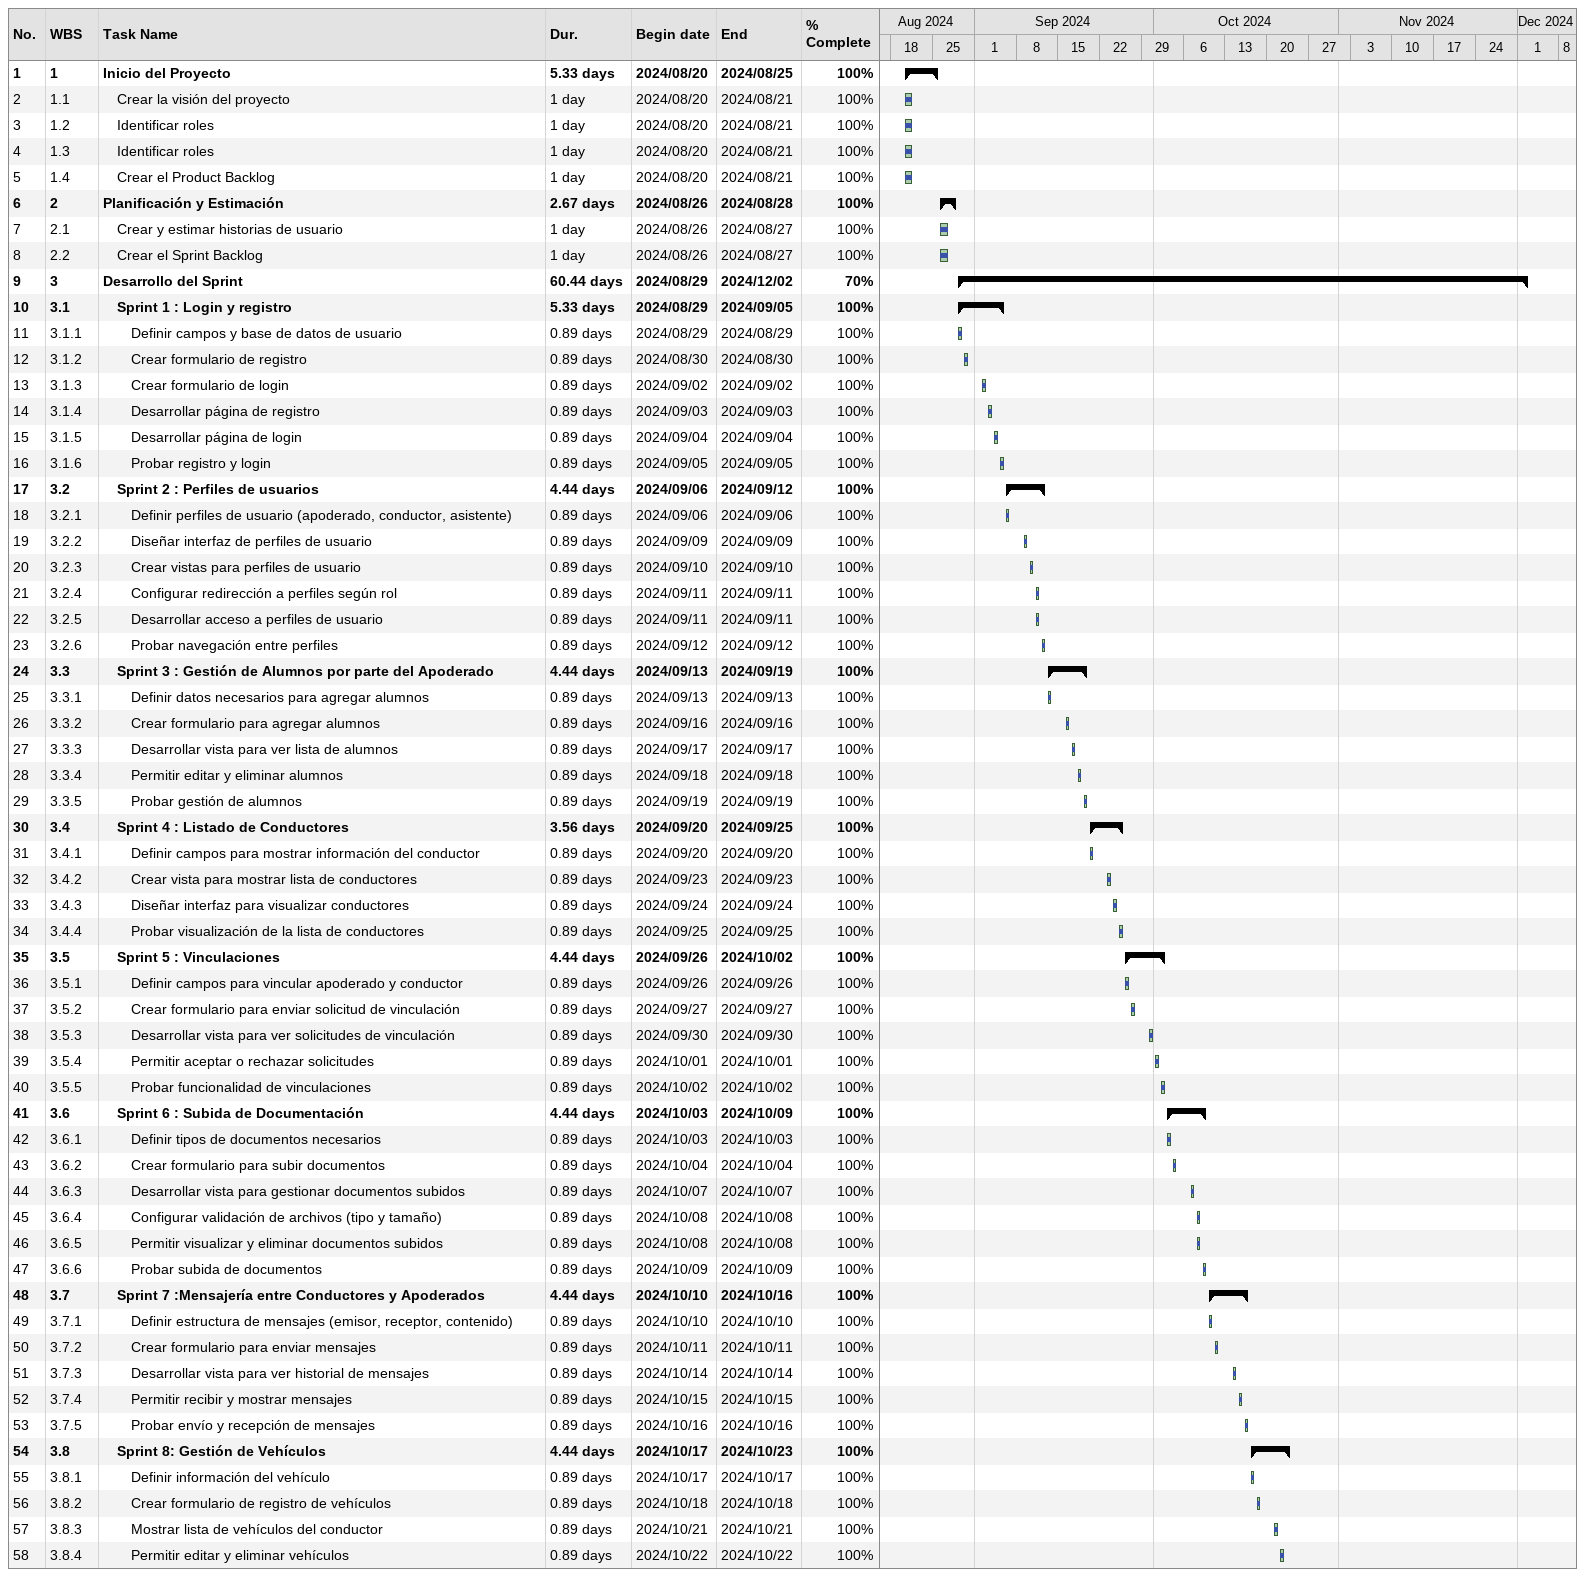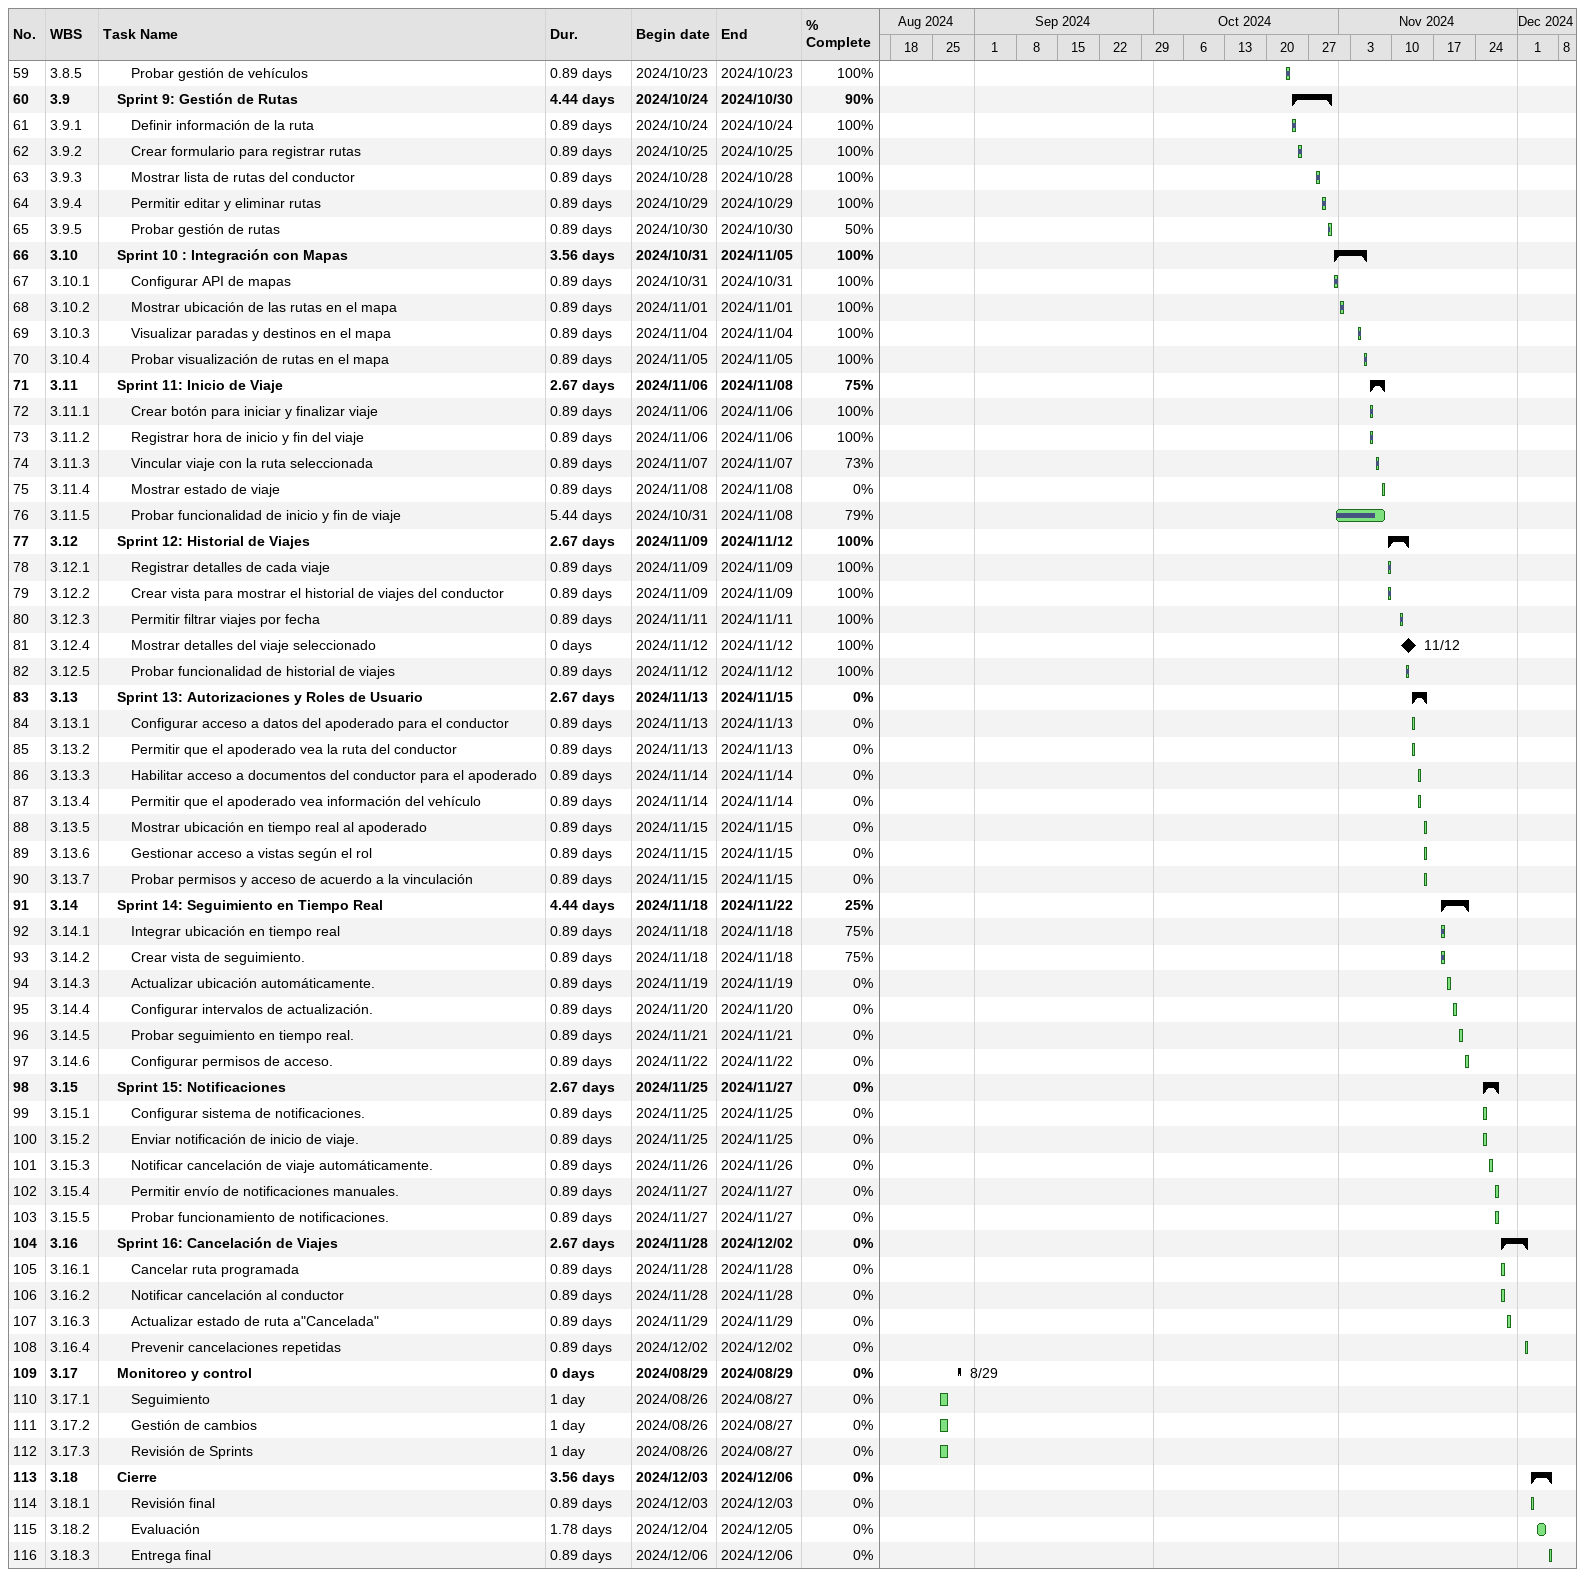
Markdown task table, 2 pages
| ID | WBS | Task | Duration | Start | Finish | % complete |
|---|---|---|---|---|---|---|
| 1 | 1 | **Inicio del Proyecto** | 5.33d | 2024-08-20 | 2024-08-25 | 100 |
| 2 | 1.1 | Crear la visión del proyecto | 1d | 2024-08-20 | 2024-08-21 | 100 |
| 3 | 1.2 | Identificar roles | 1d | 2024-08-20 | 2024-08-21 | 100 |
| 4 | 1.3 | Identificar roles | 1d | 2024-08-20 | 2024-08-21 | 100 |
| 5 | 1.4 | Crear el Product Backlog | 1d | 2024-08-20 | 2024-08-21 | 100 |
| 6 | 2 | **Planificación y Estimación** | 2.67d | 2024-08-26 | 2024-08-28 | 100 |
| 7 | 2.1 | Crear y estimar historias de usuario | 1d | 2024-08-26 | 2024-08-27 | 100 |
| 8 | 2.2 | Crear el Sprint Backlog | 1d | 2024-08-26 | 2024-08-27 | 100 |
| 9 | 3 | **Desarrollo del Sprint** | 60.44d | 2024-08-29 | 2024-12-02 | 70 |
| 10 | 3.1 | **Sprint 1 : Login y registro** | 5.33d | 2024-08-29 | 2024-09-05 | 100 |
| 11 | 3.1.1 | Definir campos y base de datos de usuario | 0.89d | 2024-08-29 | 2024-08-29 | 100 |
| 12 | 3.1.2 | Crear formulario de registro | 0.89d | 2024-08-30 | 2024-08-30 | 100 |
| 13 | 3.1.3 | Crear formulario de login | 0.89d | 2024-09-02 | 2024-09-02 | 100 |
| 14 | 3.1.4 | Desarrollar página de registro | 0.89d | 2024-09-03 | 2024-09-03 | 100 |
| 15 | 3.1.5 | Desarrollar página de login | 0.89d | 2024-09-04 | 2024-09-04 | 100 |
| 16 | 3.1.6 | Probar registro y login | 0.89d | 2024-09-05 | 2024-09-05 | 100 |
| 17 | 3.2 | **Sprint 2 : Perfiles de usuarios** | 4.44d | 2024-09-06 | 2024-09-12 | 100 |
| 18 | 3.2.1 | Definir perfiles de usuario (apoderado, conductor, asistente) | 0.89d | 2024-09-06 | 2024-09-06 | 100 |
| 19 | 3.2.2 | Diseñar interfaz de perfiles de usuario | 0.89d | 2024-09-09 | 2024-09-09 | 100 |
| 20 | 3.2.3 | Crear vistas para perfiles de usuario | 0.89d | 2024-09-10 | 2024-09-10 | 100 |
| 21 | 3.2.4 | Configurar redirección a perfiles según rol | 0.89d | 2024-09-11 | 2024-09-11 | 100 |
| 22 | 3.2.5 | Desarrollar acceso a perfiles de usuario | 0.89d | 2024-09-11 | 2024-09-11 | 100 |
| 23 | 3.2.6 | Probar navegación entre perfiles | 0.89d | 2024-09-12 | 2024-09-12 | 100 |
| 24 | 3.3 | **Sprint 3 : Gestión de Alumnos por parte del Apoderado** | 4.44d | 2024-09-13 | 2024-09-19 | 100 |
| 25 | 3.3.1 | Definir datos necesarios para agregar alumnos | 0.89d | 2024-09-13 | 2024-09-13 | 100 |
| 26 | 3.3.2 | Crear formulario para agregar alumnos | 0.89d | 2024-09-16 | 2024-09-16 | 100 |
| 27 | 3.3.3 | Desarrollar vista para ver lista de alumnos | 0.89d | 2024-09-17 | 2024-09-17 | 100 |
| 28 | 3.3.4 | Permitir editar y eliminar alumnos | 0.89d | 2024-09-18 | 2024-09-18 | 100 |
| 29 | 3.3.5 | Probar gestión de alumnos | 0.89d | 2024-09-19 | 2024-09-19 | 100 |
| 30 | 3.4 | **Sprint 4 : Listado de Conductores** | 3.56d | 2024-09-20 | 2024-09-25 | 100 |
| 31 | 3.4.1 | Definir campos para mostrar información del conductor | 0.89d | 2024-09-20 | 2024-09-20 | 100 |
| 32 | 3.4.2 | Crear vista para mostrar lista de conductores | 0.89d | 2024-09-23 | 2024-09-23 | 100 |
| 33 | 3.4.3 | Diseñar interfaz para visualizar conductores | 0.89d | 2024-09-24 | 2024-09-24 | 100 |
| 34 | 3.4.4 | Probar visualización de la lista de conductores | 0.89d | 2024-09-25 | 2024-09-25 | 100 |
| 35 | 3.5 | **Sprint 5 : Vinculaciones** | 4.44d | 2024-09-26 | 2024-10-02 | 100 |
| 36 | 3.5.1 | Definir campos para vincular apoderado y conductor | 0.89d | 2024-09-26 | 2024-09-26 | 100 |
| 37 | 3.5.2 | Crear formulario para enviar solicitud de vinculación | 0.89d | 2024-09-27 | 2024-09-27 | 100 |
| 38 | 3.5.3 | Desarrollar vista para ver solicitudes de vinculación | 0.89d | 2024-09-30 | 2024-09-30 | 100 |
| 39 | 3.5.4 | Permitir aceptar o rechazar solicitudes | 0.89d | 2024-10-01 | 2024-10-01 | 100 |
| 40 | 3.5.5 | Probar funcionalidad de vinculaciones | 0.89d | 2024-10-02 | 2024-10-02 | 100 |
| 41 | 3.6 | **Sprint 6 : Subida de Documentación** | 4.44d | 2024-10-03 | 2024-10-09 | 100 |
| 42 | 3.6.1 | Definir tipos de documentos necesarios | 0.89d | 2024-10-03 | 2024-10-03 | 100 |
| 43 | 3.6.2 | Crear formulario para subir documentos | 0.89d | 2024-10-04 | 2024-10-04 | 100 |
| 44 | 3.6.3 | Desarrollar vista para gestionar documentos subidos | 0.89d | 2024-10-07 | 2024-10-07 | 100 |
| 45 | 3.6.4 | Configurar validación de archivos (tipo y tamaño) | 0.89d | 2024-10-08 | 2024-10-08 | 100 |
| 46 | 3.6.5 | Permitir visualizar y eliminar documentos subidos | 0.89d | 2024-10-08 | 2024-10-08 | 100 |
| 47 | 3.6.6 | Probar subida de documentos | 0.89d | 2024-10-09 | 2024-10-09 | 100 |
| 48 | 3.7 | **Sprint 7 :Mensajería entre Conductores y Apoderados** | 4.44d | 2024-10-10 | 2024-10-16 | 100 |
| 49 | 3.7.1 | Definir estructura de mensajes (emisor, receptor, contenido) | 0.89d | 2024-10-10 | 2024-10-10 | 100 |
| 50 | 3.7.2 | Crear formulario para enviar mensajes | 0.89d | 2024-10-11 | 2024-10-11 | 100 |
| 51 | 3.7.3 | Desarrollar vista para ver historial de mensajes | 0.89d | 2024-10-14 | 2024-10-14 | 100 |
| 52 | 3.7.4 | Permitir recibir y mostrar mensajes | 0.89d | 2024-10-15 | 2024-10-15 | 100 |
| 53 | 3.7.5 | Probar envío y recepción de mensajes | 0.89d | 2024-10-16 | 2024-10-16 | 100 |
| 54 | 3.8 | **Sprint 8: Gestión de Vehículos** | 4.44d | 2024-10-17 | 2024-10-23 | 100 |
| 55 | 3.8.1 | Definir información del vehículo | 0.89d | 2024-10-17 | 2024-10-17 | 100 |
| 56 | 3.8.2 | Crear formulario de registro de vehículos | 0.89d | 2024-10-18 | 2024-10-18 | 100 |
| 57 | 3.8.3 | Mostrar lista de vehículos del conductor | 0.89d | 2024-10-21 | 2024-10-21 | 100 |
| 58 | 3.8.4 | Permitir editar y eliminar vehículos | 0.89d | 2024-10-22 | 2024-10-22 | 100 |
| 59 | 3.8.5 | Probar gestión de vehículos | 0.89d | 2024-10-23 | 2024-10-23 | 100 |
| 60 | 3.9 | **Sprint 9: Gestión de Rutas** | 4.44d | 2024-10-24 | 2024-10-30 | 90 |
| 61 | 3.9.1 | Definir información de la ruta | 0.89d | 2024-10-24 | 2024-10-24 | 100 |
| 62 | 3.9.2 | Crear formulario para registrar rutas | 0.89d | 2024-10-25 | 2024-10-25 | 100 |
| 63 | 3.9.3 | Mostrar lista de rutas del conductor | 0.89d | 2024-10-28 | 2024-10-28 | 100 |
| 64 | 3.9.4 | Permitir editar y eliminar rutas | 0.89d | 2024-10-29 | 2024-10-29 | 100 |
| 65 | 3.9.5 | Probar gestión de rutas | 0.89d | 2024-10-30 | 2024-10-30 | 50 |
| 66 | 3.10 | **Sprint 10 : Integración con Mapas** | 3.56d | 2024-10-31 | 2024-11-05 | 100 |
| 67 | 3.10.1 | Configurar API de mapas | 0.89d | 2024-10-31 | 2024-10-31 | 100 |
| 68 | 3.10.2 | Mostrar ubicación de las rutas en el mapa | 0.89d | 2024-11-01 | 2024-11-01 | 100 |
| 69 | 3.10.3 | Visualizar paradas y destinos en el mapa | 0.89d | 2024-11-04 | 2024-11-04 | 100 |
| 70 | 3.10.4 | Probar visualización de rutas en el mapa | 0.89d | 2024-11-05 | 2024-11-05 | 100 |
| 71 | 3.11 | **Sprint 11: Inicio de Viaje** | 2.67d | 2024-11-06 | 2024-11-08 | 75 |
| 72 | 3.11.1 | Crear botón para iniciar y finalizar viaje | 0.89d | 2024-11-06 | 2024-11-06 | 100 |
| 73 | 3.11.2 | Registrar hora de inicio y fin del viaje | 0.89d | 2024-11-06 | 2024-11-06 | 100 |
| 74 | 3.11.3 | Vincular viaje con la ruta seleccionada | 0.89d | 2024-11-07 | 2024-11-07 | 73 |
| 75 | 3.11.4 | Mostrar estado de viaje | 0.89d | 2024-11-08 | 2024-11-08 | 0 |
| 76 | 3.11.5 | Probar funcionalidad de inicio y fin de viaje | 5.44d | 2024-10-31 | 2024-11-08 | 79 |
| 77 | 3.12 | **Sprint 12: Historial de Viajes** | 2.67d | 2024-11-09 | 2024-11-12 | 100 |
| 78 | 3.12.1 | Registrar detalles de cada viaje | 0.89d | 2024-11-09 | 2024-11-09 | 100 |
| 79 | 3.12.2 | Crear vista para mostrar el historial de viajes del conductor | 0.89d | 2024-11-09 | 2024-11-09 | 100 |
| 80 | 3.12.3 | Permitir filtrar viajes por fecha | 0.89d | 2024-11-11 | 2024-11-11 | 100 |
| 81 | 3.12.4 | Mostrar detalles del viaje seleccionado | 0d | 2024-11-12 | 2024-11-12 | 100 |
| 82 | 3.12.5 | Probar funcionalidad de historial de viajes | 0.89d | 2024-11-12 | 2024-11-12 | 100 |
| 83 | 3.13 | **Sprint 13: Autorizaciones y Roles de Usuario** | 2.67d | 2024-11-13 | 2024-11-15 | 0 |
| 84 | 3.13.1 | Configurar acceso a datos del apoderado para el conductor | 0.89d | 2024-11-13 | 2024-11-13 | 0 |
| 85 | 3.13.2 | Permitir que el apoderado vea la ruta del conductor | 0.89d | 2024-11-13 | 2024-11-13 | 0 |
| 86 | 3.13.3 | Habilitar acceso a documentos del conductor para el apoderado | 0.89d | 2024-11-14 | 2024-11-14 | 0 |
| 87 | 3.13.4 | Permitir que el apoderado vea información del vehículo | 0.89d | 2024-11-14 | 2024-11-14 | 0 |
| 88 | 3.13.5 | Mostrar ubicación en tiempo real al apoderado | 0.89d | 2024-11-15 | 2024-11-15 | 0 |
| 89 | 3.13.6 | Gestionar acceso a vistas según el rol | 0.89d | 2024-11-15 | 2024-11-15 | 0 |
| 90 | 3.13.7 | Probar permisos y acceso de acuerdo a la vinculación | 0.89d | 2024-11-15 | 2024-11-15 | 0 |
| 91 | 3.14 | **Sprint 14: Seguimiento en Tiempo Real** | 4.44d | 2024-11-18 | 2024-11-22 | 25 |
| 92 | 3.14.1 | Integrar ubicación en tiempo real | 0.89d | 2024-11-18 | 2024-11-18 | 75 |
| 93 | 3.14.2 | Crear vista de seguimiento. | 0.89d | 2024-11-18 | 2024-11-18 | 75 |
| 94 | 3.14.3 | Actualizar ubicación automáticamente. | 0.89d | 2024-11-19 | 2024-11-19 | 0 |
| 95 | 3.14.4 | Configurar intervalos de actualización. | 0.89d | 2024-11-20 | 2024-11-20 | 0 |
| 96 | 3.14.5 | Probar seguimiento en tiempo real. | 0.89d | 2024-11-21 | 2024-11-21 | 0 |
| 97 | 3.14.6 | Configurar permisos de acceso. | 0.89d | 2024-11-22 | 2024-11-22 | 0 |
| 98 | 3.15 | **Sprint 15: Notificaciones** | 2.67d | 2024-11-25 | 2024-11-27 | 0 |
| 99 | 3.15.1 | Configurar sistema de notificaciones. | 0.89d | 2024-11-25 | 2024-11-25 | 0 |
| 100 | 3.15.2 | Enviar notificación de inicio de viaje. | 0.89d | 2024-11-25 | 2024-11-25 | 0 |
| 101 | 3.15.3 | Notificar cancelación de viaje automáticamente. | 0.89d | 2024-11-26 | 2024-11-26 | 0 |
| 102 | 3.15.4 | Permitir envío de notificaciones manuales. | 0.89d | 2024-11-27 | 2024-11-27 | 0 |
| 103 | 3.15.5 | Probar funcionamiento de notificaciones. | 0.89d | 2024-11-27 | 2024-11-27 | 0 |
| 104 | 3.16 | **Sprint 16: Cancelación de Viajes** | 2.67d | 2024-11-28 | 2024-12-02 | 0 |
| 105 | 3.16.1 | Cancelar ruta programada | 0.89d | 2024-11-28 | 2024-11-28 | 0 |
| 106 | 3.16.2 | Notificar cancelación al conductor | 0.89d | 2024-11-28 | 2024-11-28 | 0 |
| 107 | 3.16.3 | Actualizar estado de ruta a"Cancelada" | 0.89d | 2024-11-29 | 2024-11-29 | 0 |
| 108 | 3.16.4 | Prevenir cancelaciones repetidas | 0.89d | 2024-12-02 | 2024-12-02 | 0 |
| 109 | 3.17 | **Monitoreo y control** | 0d | 2024-08-29 | 2024-08-29 | 0 |
| 110 | 3.17.1 | Seguimiento | 1d | 2024-08-26 | 2024-08-27 | 0 |
| 111 | 3.17.2 | Gestión de cambios | 1d | 2024-08-26 | 2024-08-27 | 0 |
| 112 | 3.17.3 | Revisión de Sprints | 1d | 2024-08-26 | 2024-08-27 | 0 |
| 113 | 3.18 | **Cierre** | 3.56d | 2024-12-03 | 2024-12-06 | 0 |
| 114 | 3.18.1 | Revisión final | 0.89d | 2024-12-03 | 2024-12-03 | 0 |
| 115 | 3.18.2 | Evaluación | 1.78d | 2024-12-04 | 2024-12-05 | 0 |
| 116 | 3.18.3 | Entrega final | 0.89d | 2024-12-06 | 2024-12-06 | 0 |
